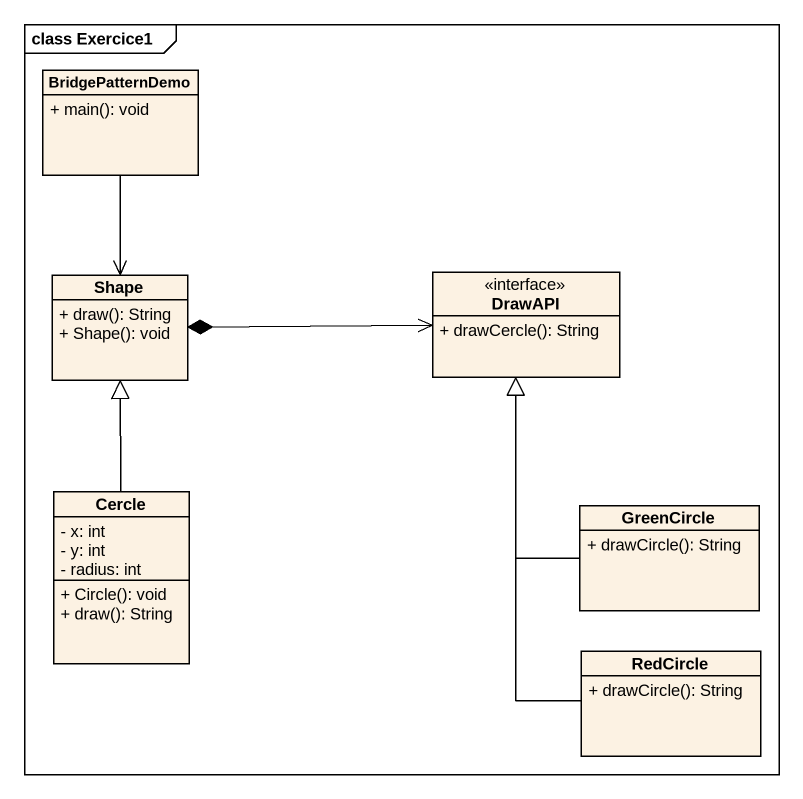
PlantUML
@startuml
mainframe class Exercice1
hide circle
hide empty members
skinparam classAttributeIconSize 0
class BridgePatternDemo {
  + main(): void
}
class Shape {
  + draw(): String
  + Shape(): void
}
class DrawAPI <<interface>> {
  + drawCercle(): String
}
class Cercle {
  - x: int
  - y: int
  - radius: int
  + Circle(): void
  + draw(): String
}
class GreenCircle {
  + drawCircle(): String
}
class RedCircle {
  + drawCircle(): String
}
BridgePatternDemo --> Shape
DrawAPI <-left-* Shape
Cercle -up-|> Shape
GreenCircle -up-|> DrawAPI
RedCircle -up-|> DrawAPI
@enduml
